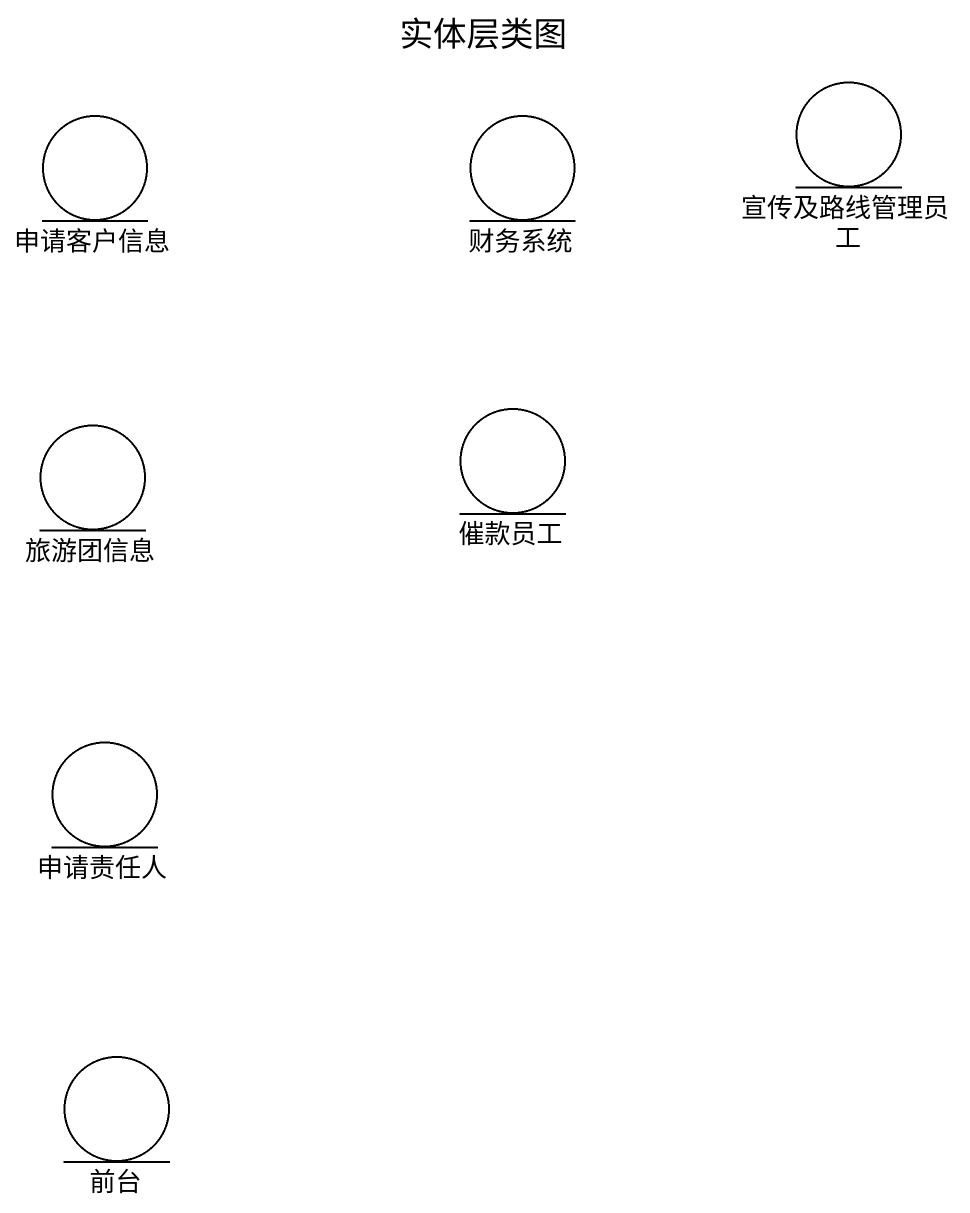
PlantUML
@startuml
title 实体层类图
entity 申请客户信息
entity 财务系统
entity 宣传及路线管理员工
entity 旅游团信息
entity 催款员工
entity 申请责任人
entity 前台
@enduml
